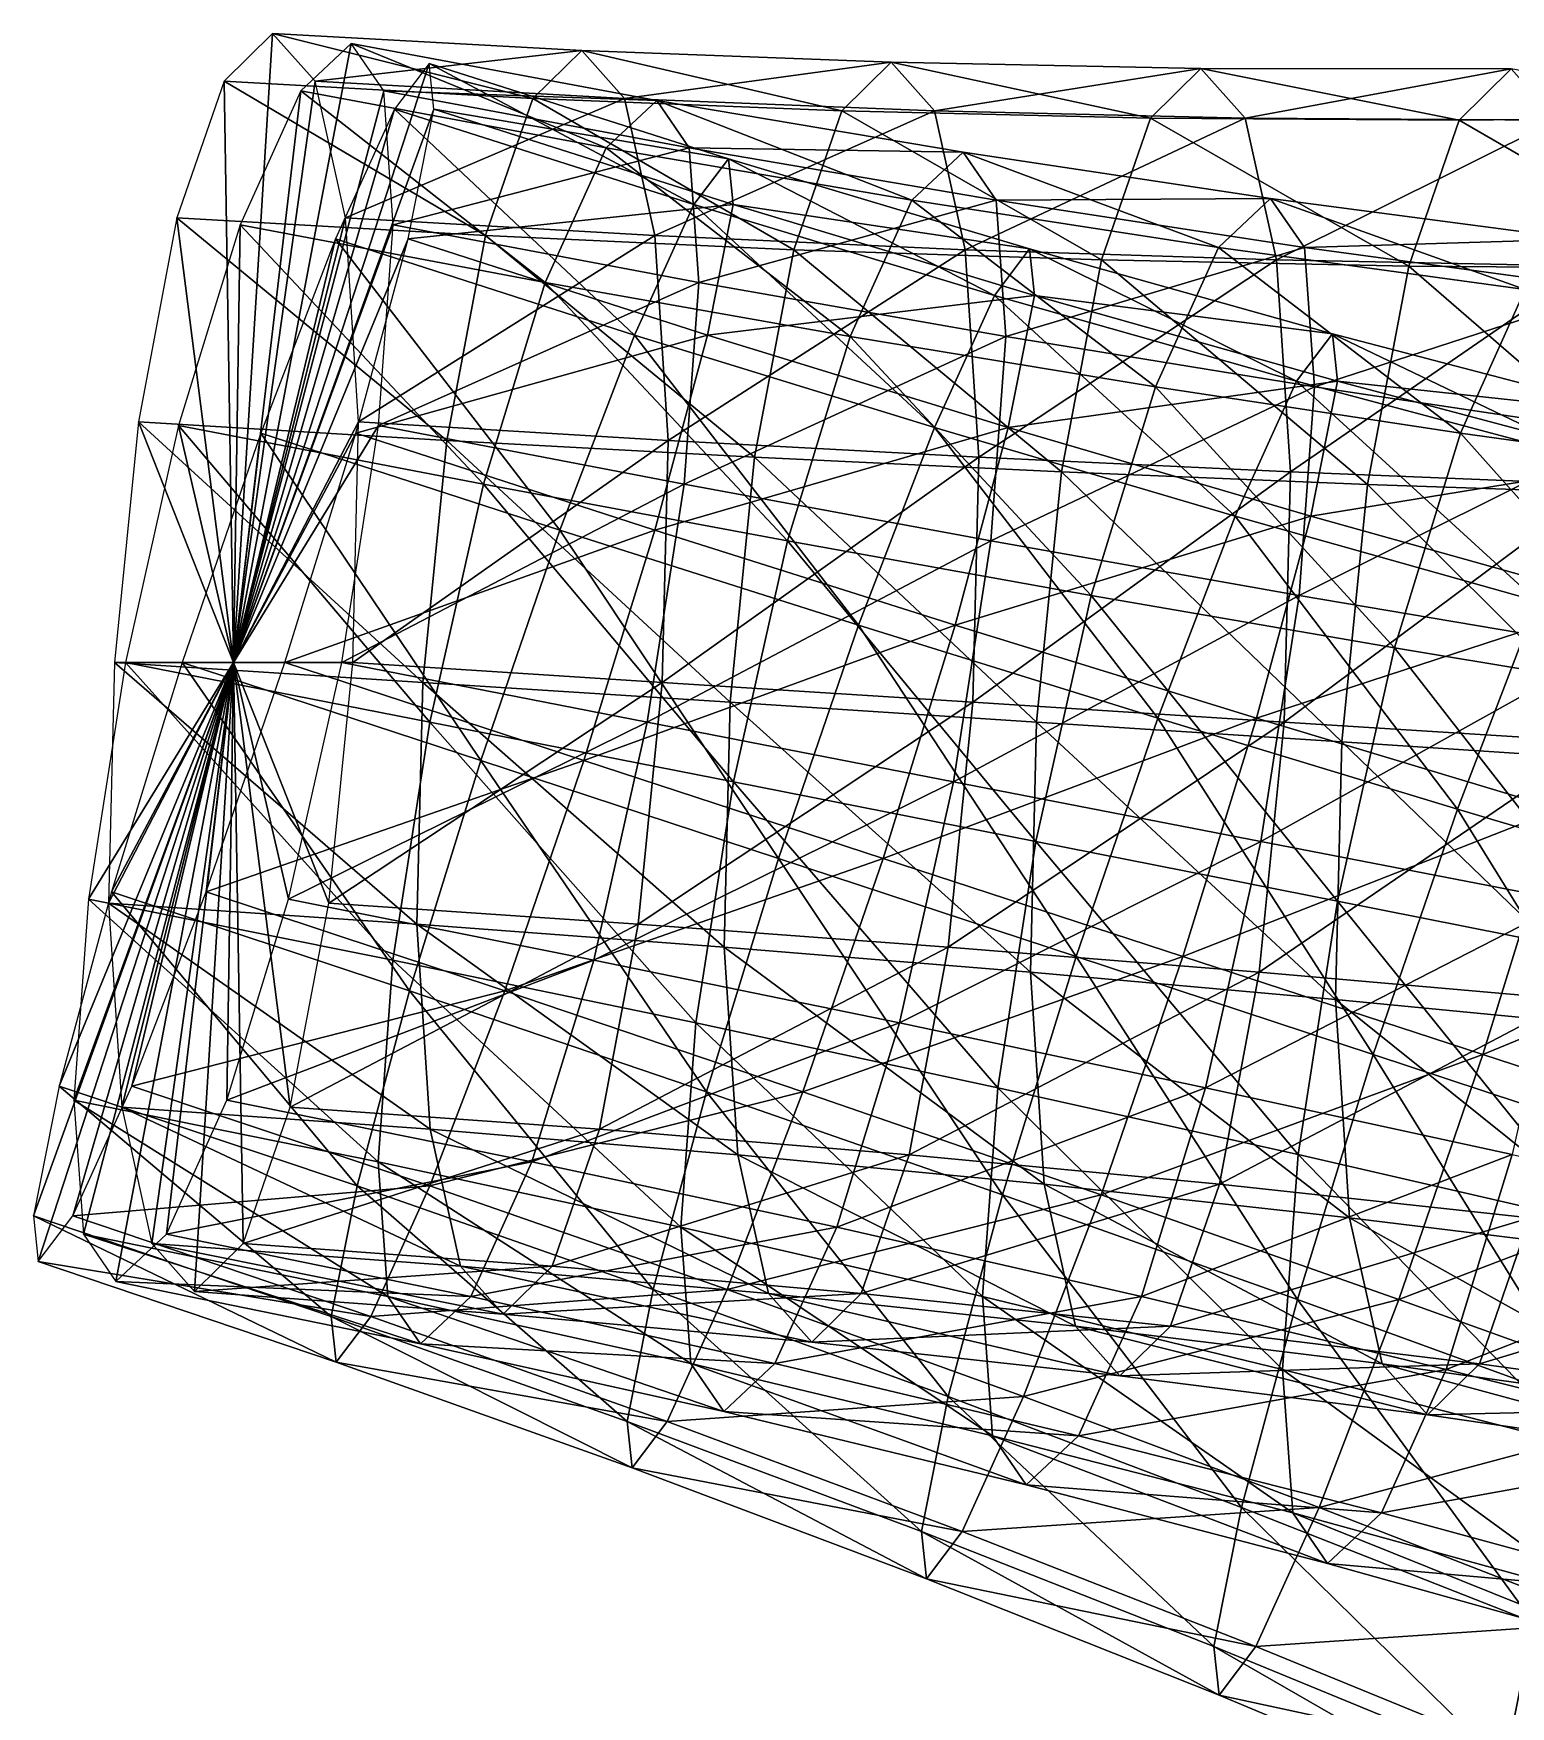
# Model space of a CAD drawing. Header units: metres. Extents: x 9079 to 9208, y 11521 to 11707.
# Drawn here: x 9078.68 to 9102.11, y 11668.71 to 11695.25 of the extents above; entities that cross this region are included whole.
import ezdxf

# ---------------------------------------------------------------- set-up
doc = ezdxf.new("R2010")
doc.units = ezdxf.units.M
for name, color, linetype in [('CONE_ST815GC33', 7, 'Continuous'), ('CONE_ST815GC34', 7, 'Continuous'), ('CONE_ST815GC37', 7, 'Continuous')]:
    doc.layers.add(name, color=color, linetype=linetype)

msp = doc.modelspace()

# ---------------------------------------------------------------- linework, layer by layer
at = {"layer": 'CONE_ST815GC33'}
for points in [[(9082.477, 11695.254, -205.601), (9081.706, 11694.495, -201.852), (9086.606, 11694.22, -200.892)], [(9081.858, 11685.274, -205.72), (9082.477, 11695.254, -205.601), (9081.706, 11694.495, -201.852)], [(9081.858, 11685.274, -205.72), (9083.153, 11694.495, -209.368), (9082.477, 11695.254, -205.601)], [(9083.153, 11694.495, -209.368), (9082.477, 11695.254, -205.601), (9087.38, 11694.983, -204.657)], [(9082.477, 11695.254, -205.601), (9086.606, 11694.22, -200.892), (9087.38, 11694.983, -204.657)], [(9083.153, 11694.495, -209.368), (9087.38, 11694.983, -204.657), (9088.059, 11694.22, -208.44)], [(9087.38, 11694.983, -204.657), (9086.606, 11694.22, -200.892), (9091.504, 11694.025, -199.898)], [(9088.059, 11694.22, -208.44), (9087.38, 11694.983, -204.657), (9092.288, 11694.798, -203.712)], [(9087.38, 11694.983, -204.657), (9091.504, 11694.025, -199.898), (9092.288, 11694.798, -203.712)], [(9088.059, 11694.22, -208.44), (9092.288, 11694.798, -203.712), (9092.976, 11694.025, -207.545)], [(9092.288, 11694.798, -203.712), (9091.504, 11694.025, -199.898), (9096.401, 11693.911, -198.87)], [(9092.976, 11694.025, -207.545), (9092.288, 11694.798, -203.712), (9097.201, 11694.701, -202.766)], [(9092.288, 11694.798, -203.712), (9096.401, 11693.911, -198.87), (9097.201, 11694.701, -202.766)], [(9092.976, 11694.025, -207.545), (9097.201, 11694.701, -202.766), (9097.904, 11693.911, -206.681)], [(9097.201, 11694.701, -202.766), (9096.401, 11693.911, -198.87), (9101.296, 11693.878, -197.809)], [(9097.904, 11693.911, -206.681), (9097.201, 11694.701, -202.766), (9102.12, 11694.691, -201.819)], [(9097.201, 11694.701, -202.766), (9101.296, 11693.878, -197.809), (9102.12, 11694.691, -201.819)], [(9097.904, 11693.911, -206.681), (9102.12, 11694.691, -201.819), (9102.844, 11693.878, -205.849)], [(9102.12, 11694.691, -201.819), (9101.296, 11693.878, -197.809), (9106.19, 11693.925, -196.713)], [(9081.706, 11694.495, -201.852), (9080.959, 11692.331, -198.692), (9085.855, 11692.047, -197.718)], [(9081.858, 11685.274, -205.72), (9081.706, 11694.495, -201.852), (9080.959, 11692.331, -198.692)], [(9081.706, 11694.495, -201.852), (9085.855, 11692.047, -197.718), (9086.606, 11694.22, -200.892)], [(9081.858, 11685.274, -205.72), (9083.632, 11692.331, -212.579), (9083.153, 11694.495, -209.368)], [(9083.632, 11692.331, -212.579), (9083.153, 11694.495, -209.368), (9088.059, 11694.22, -208.44)], [(9083.632, 11692.331, -212.579), (9088.059, 11694.22, -208.44), (9088.54, 11692.047, -211.666)], [(9086.606, 11694.22, -200.892), (9085.855, 11692.047, -197.718), (9090.743, 11691.824, -196.683)], [(9086.606, 11694.22, -200.892), (9090.743, 11691.824, -196.683), (9091.504, 11694.025, -199.898)], [(9088.54, 11692.047, -211.666), (9088.059, 11694.22, -208.44), (9092.976, 11694.025, -207.545)], [(9088.54, 11692.047, -211.666), (9092.976, 11694.025, -207.545), (9093.463, 11691.824, -210.812)], [(9091.504, 11694.025, -199.898), (9090.743, 11691.824, -196.683), (9095.624, 11691.663, -195.586)], [(9091.504, 11694.025, -199.898), (9095.624, 11691.663, -195.586), (9096.401, 11693.911, -198.87)], [(9093.463, 11691.824, -210.812), (9092.976, 11694.025, -207.545), (9097.904, 11693.911, -206.681)], [(9093.463, 11691.824, -210.812), (9097.904, 11693.911, -206.681), (9098.402, 11691.663, -210.019)], [(9096.401, 11693.911, -198.87), (9095.624, 11691.663, -195.586), (9100.496, 11691.564, -194.428)], [(9096.401, 11693.911, -198.87), (9100.496, 11691.564, -194.428), (9101.296, 11693.878, -197.809)], [(9098.402, 11691.663, -210.019), (9097.904, 11693.911, -206.681), (9102.844, 11693.878, -205.849)], [(9098.402, 11691.663, -210.019), (9102.844, 11693.878, -205.849), (9103.357, 11691.564, -209.285)], [(9101.296, 11693.878, -197.809), (9100.496, 11691.564, -194.428), (9105.361, 11691.526, -193.208)], [(9101.296, 11693.878, -197.809), (9105.361, 11691.526, -193.208), (9106.19, 11693.925, -196.713)], [(9080.959, 11692.331, -198.692), (9080.348, 11689.094, -196.602), (9085.242, 11688.795, -195.619)], [(9081.858, 11685.274, -205.72), (9080.959, 11692.331, -198.692), (9080.348, 11689.094, -196.602)], [(9080.959, 11692.331, -198.692), (9085.242, 11688.795, -195.619), (9085.855, 11692.047, -197.718)], [(9081.858, 11685.274, -205.72), (9083.841, 11689.094, -214.746), (9083.632, 11692.331, -212.579)], [(9083.841, 11689.094, -214.746), (9083.632, 11692.331, -212.579), (9088.54, 11692.047, -211.666)], [(9083.841, 11689.094, -214.746), (9088.54, 11692.047, -211.666), (9088.75, 11688.795, -213.843)], [(9085.855, 11692.047, -197.718), (9085.242, 11688.795, -195.619), (9090.122, 11688.53, -194.556)], [(9085.855, 11692.047, -197.718), (9090.122, 11688.53, -194.556), (9090.743, 11691.824, -196.683)], [(9088.75, 11688.795, -213.843), (9088.54, 11692.047, -211.666), (9093.463, 11691.824, -210.812)], [(9088.75, 11688.795, -213.843), (9093.463, 11691.824, -210.812), (9093.676, 11688.53, -213.017)], [(9090.743, 11691.824, -196.683), (9090.122, 11688.53, -194.556), (9094.989, 11688.298, -193.414)], [(9090.743, 11691.824, -196.683), (9094.989, 11688.298, -193.414), (9095.624, 11691.663, -195.586)], [(9093.676, 11688.53, -213.017), (9093.463, 11691.824, -210.812), (9098.402, 11691.663, -210.019)], [(9093.676, 11688.53, -213.017), (9098.402, 11691.663, -210.019), (9098.619, 11688.298, -212.271)], [(9095.624, 11691.663, -195.586), (9094.989, 11688.298, -193.414), (9099.843, 11688.1, -192.192)], [(9095.624, 11691.663, -195.586), (9099.843, 11688.1, -192.192), (9100.496, 11691.564, -194.428)], [(9098.619, 11688.298, -212.271), (9098.402, 11691.663, -210.019), (9103.357, 11691.564, -209.285)], [(9098.619, 11688.298, -212.271), (9103.357, 11691.564, -209.285), (9103.58, 11688.1, -211.604)], [(9100.496, 11691.564, -194.428), (9099.843, 11688.1, -192.192), (9104.684, 11687.935, -190.89)], [(9100.496, 11691.564, -194.428), (9104.684, 11687.935, -190.89), (9105.361, 11691.526, -193.208)], [(9080.348, 11689.094, -196.602), (9079.968, 11685.274, -195.9), (9084.859, 11684.959, -194.914)], [(9081.858, 11685.274, -205.72), (9080.348, 11689.094, -196.602), (9079.968, 11685.274, -195.9)], [(9080.348, 11689.094, -196.602), (9084.859, 11684.959, -194.914), (9085.242, 11688.795, -195.619)], [(9081.858, 11685.274, -205.72), (9083.748, 11685.274, -215.54), (9083.841, 11689.094, -214.746)], [(9083.748, 11685.274, -215.54), (9083.841, 11689.094, -214.746), (9088.75, 11688.795, -213.843)], [(9083.748, 11685.274, -215.54), (9088.75, 11688.795, -213.843), (9088.657, 11684.959, -214.639)], [(9085.242, 11688.795, -195.619), (9084.859, 11684.959, -194.914), (9089.735, 11684.644, -193.842)], [(9085.242, 11688.795, -195.619), (9089.735, 11684.644, -193.842), (9090.122, 11688.53, -194.556)], [(9088.657, 11684.959, -214.639), (9088.75, 11688.795, -213.843), (9093.676, 11688.53, -213.017)], [(9088.657, 11684.959, -214.639), (9093.676, 11688.53, -213.017), (9093.581, 11684.644, -213.824)], [(9090.122, 11688.53, -194.556), (9089.735, 11684.644, -193.842), (9094.594, 11684.329, -192.685)], [(9090.122, 11688.53, -194.556), (9094.594, 11684.329, -192.685), (9094.989, 11688.298, -193.414)], [(9093.581, 11684.644, -213.824), (9093.676, 11688.53, -213.017), (9098.619, 11688.298, -212.271)], [(9093.581, 11684.644, -213.824), (9098.619, 11688.298, -212.271), (9098.523, 11684.329, -213.095)], [(9094.989, 11688.298, -193.414), (9094.594, 11684.329, -192.685), (9099.436, 11684.014, -191.441)], [(9094.989, 11688.298, -193.414), (9099.436, 11684.014, -191.441), (9099.843, 11688.1, -192.192)], [(9098.523, 11684.329, -213.095), (9098.619, 11688.298, -212.271), (9103.58, 11688.1, -211.604)], [(9098.523, 11684.329, -213.095), (9103.58, 11688.1, -211.604), (9103.481, 11684.014, -212.452)], [(9099.843, 11688.1, -192.192), (9099.436, 11684.014, -191.441), (9104.262, 11683.698, -190.112)], [(9099.843, 11688.1, -192.192), (9104.262, 11683.698, -190.112), (9104.684, 11687.935, -190.89)], [(9079.968, 11685.274, -195.9), (9079.875, 11681.455, -196.693), (9084.766, 11681.123, -195.711)], [(9081.858, 11685.274, -205.72), (9079.968, 11685.274, -195.9), (9079.875, 11681.455, -196.693)], [(9081.858, 11685.274, -205.72), (9079.875, 11681.455, -196.693), (9080.084, 11678.217, -198.861)], [(9079.968, 11685.274, -195.9), (9084.766, 11681.123, -195.711), (9084.859, 11684.959, -194.914)], [(9081.858, 11685.274, -205.72), (9080.084, 11678.217, -198.861), (9080.563, 11676.054, -202.072)], [(9081.858, 11685.274, -205.72), (9080.563, 11676.054, -202.072), (9081.239, 11675.294, -205.839)], [(9081.858, 11685.274, -205.72), (9081.239, 11675.294, -205.839), (9082.009, 11676.054, -209.588)], [(9081.858, 11685.274, -205.72), (9082.009, 11676.054, -209.588), (9082.757, 11678.217, -212.748)], [(9081.858, 11685.274, -205.72), (9082.757, 11678.217, -212.748), (9083.368, 11681.455, -214.838)], [(9081.858, 11685.274, -205.72), (9083.368, 11681.455, -214.838), (9083.748, 11685.274, -215.54)], [(9083.368, 11681.455, -214.838), (9083.748, 11685.274, -215.54), (9088.657, 11684.959, -214.639)], [(9083.368, 11681.455, -214.838), (9088.657, 11684.959, -214.639), (9088.274, 11681.123, -213.934)], [(9084.859, 11684.959, -194.914), (9084.766, 11681.123, -195.711), (9089.64, 11680.758, -194.649)], [(9084.859, 11684.959, -194.914), (9089.64, 11680.758, -194.649), (9089.735, 11684.644, -193.842)], [(9088.274, 11681.123, -213.934), (9088.657, 11684.959, -214.639), (9093.581, 11684.644, -213.824)], [(9088.274, 11681.123, -213.934), (9093.581, 11684.644, -213.824), (9093.194, 11680.758, -213.11)], [(9089.735, 11684.644, -193.842), (9089.64, 11680.758, -194.649), (9094.497, 11680.36, -193.509)], [(9089.735, 11684.644, -193.842), (9094.497, 11680.36, -193.509), (9094.594, 11684.329, -192.685)], [(9093.194, 11680.758, -213.11), (9093.581, 11684.644, -213.824), (9098.523, 11684.329, -213.095)], [(9093.194, 11680.758, -213.11), (9098.523, 11684.329, -213.095), (9098.127, 11680.36, -212.366)], [(9094.594, 11684.329, -192.685), (9094.497, 11680.36, -193.509), (9099.336, 11679.928, -192.29)], [(9094.594, 11684.329, -192.685), (9099.336, 11679.928, -192.29), (9099.436, 11684.014, -191.441)], [(9098.127, 11680.36, -212.366), (9098.523, 11684.329, -213.095), (9103.481, 11684.014, -212.452)], [(9098.127, 11680.36, -212.366), (9103.481, 11684.014, -212.452), (9103.073, 11679.928, -211.701)], [(9099.436, 11684.014, -191.441), (9099.336, 11679.928, -192.29), (9104.158, 11679.462, -190.991)], [(9099.436, 11684.014, -191.441), (9104.158, 11679.462, -190.991), (9104.262, 11683.698, -190.112)], [(9079.875, 11681.455, -196.693), (9080.084, 11678.217, -198.861), (9084.976, 11677.871, -197.887)], [(9079.875, 11681.455, -196.693), (9084.976, 11677.871, -197.887), (9084.766, 11681.123, -195.711)], [(9082.757, 11678.217, -212.748), (9083.368, 11681.455, -214.838), (9088.274, 11681.123, -213.934)], [(9082.757, 11678.217, -212.748), (9088.274, 11681.123, -213.934), (9087.661, 11677.871, -211.835)], [(9084.766, 11681.123, -195.711), (9084.976, 11677.871, -197.887), (9089.853, 11677.464, -196.854)], [(9084.766, 11681.123, -195.711), (9089.853, 11677.464, -196.854), (9089.64, 11680.758, -194.649)], [(9087.661, 11677.871, -211.835), (9088.274, 11681.123, -213.934), (9093.194, 11680.758, -213.11)], [(9087.661, 11677.871, -211.835), (9093.194, 11680.758, -213.11), (9092.573, 11677.464, -210.984)], [(9089.64, 11680.758, -194.649), (9089.853, 11677.464, -196.854), (9094.714, 11676.995, -195.761)], [(9089.64, 11680.758, -194.649), (9094.714, 11676.995, -195.761), (9094.497, 11680.36, -193.509)], [(9092.573, 11677.464, -210.984), (9093.194, 11680.758, -213.11), (9098.127, 11680.36, -212.366)], [(9092.573, 11677.464, -210.984), (9098.127, 11680.36, -212.366), (9097.493, 11676.995, -210.194)], [(9094.497, 11680.36, -193.509), (9094.714, 11676.995, -195.761), (9099.56, 11676.464, -194.608)], [(9094.497, 11680.36, -193.509), (9099.56, 11676.464, -194.608), (9099.336, 11679.928, -192.29)], [(9097.493, 11676.995, -210.194), (9098.127, 11680.36, -212.366), (9103.073, 11679.928, -211.701)], [(9097.493, 11676.995, -210.194), (9103.073, 11679.928, -211.701), (9102.42, 11676.464, -209.465)], [(9099.336, 11679.928, -192.29), (9099.56, 11676.464, -194.608), (9104.39, 11675.871, -193.395)], [(9099.336, 11679.928, -192.29), (9104.39, 11675.871, -193.395), (9104.158, 11679.462, -190.991)], [(9080.084, 11678.217, -198.861), (9080.563, 11676.054, -202.072), (9085.457, 11675.698, -201.113)], [(9080.084, 11678.217, -198.861), (9085.457, 11675.698, -201.113), (9084.976, 11677.871, -197.887)], [(9082.009, 11676.054, -209.588), (9082.757, 11678.217, -212.748), (9087.661, 11677.871, -211.835)], [(9082.009, 11676.054, -209.588), (9087.661, 11677.871, -211.835), (9086.91, 11675.698, -208.661)], [(9084.976, 11677.871, -197.887), (9085.457, 11675.698, -201.113), (9090.34, 11675.263, -200.122)], [(9084.976, 11677.871, -197.887), (9090.34, 11675.263, -200.122), (9089.853, 11677.464, -196.854)], [(9086.91, 11675.698, -208.661), (9087.661, 11677.871, -211.835), (9092.573, 11677.464, -210.984)], [(9086.91, 11675.698, -208.661), (9092.573, 11677.464, -210.984), (9091.812, 11675.263, -207.769)], [(9089.853, 11677.464, -196.854), (9090.34, 11675.263, -200.122), (9095.212, 11674.746, -199.099)], [(9089.853, 11677.464, -196.854), (9095.212, 11674.746, -199.099), (9094.714, 11676.995, -195.761)], [(9091.812, 11675.263, -207.769), (9092.573, 11677.464, -210.984), (9097.493, 11676.995, -210.194)], [(9091.812, 11675.263, -207.769), (9097.493, 11676.995, -210.194), (9096.716, 11674.746, -206.91)], [(9094.714, 11676.995, -195.761), (9095.212, 11674.746, -199.099), (9100.073, 11674.149, -198.044)], [(9094.714, 11676.995, -195.761), (9100.073, 11674.149, -198.044), (9099.56, 11676.464, -194.608)], [(9096.716, 11674.746, -206.91), (9097.493, 11676.995, -210.194), (9102.42, 11676.464, -209.465)], [(9096.716, 11674.746, -206.91), (9102.42, 11676.464, -209.465), (9101.62, 11674.149, -206.085)], [(9099.56, 11676.464, -194.608), (9100.073, 11674.149, -198.044), (9104.922, 11673.472, -196.957)], [(9099.56, 11676.464, -194.608), (9104.922, 11673.472, -196.957), (9104.39, 11675.871, -193.395)], [(9101.62, 11674.149, -206.085), (9102.42, 11676.464, -209.465), (9107.356, 11675.871, -208.798)], [(9080.563, 11676.054, -202.072), (9081.239, 11675.294, -205.839), (9086.136, 11674.935, -204.896)], [(9080.563, 11676.054, -202.072), (9086.136, 11674.935, -204.896), (9085.457, 11675.698, -201.113)], [(9081.239, 11675.294, -205.839), (9082.009, 11676.054, -209.588), (9086.91, 11675.698, -208.661)], [(9081.239, 11675.294, -205.839), (9086.91, 11675.698, -208.661), (9086.136, 11674.935, -204.896)], [(9085.457, 11675.698, -201.113), (9086.136, 11674.935, -204.896), (9091.028, 11674.49, -203.954)], [(9085.457, 11675.698, -201.113), (9091.028, 11674.49, -203.954), (9090.34, 11675.263, -200.122)], [(9086.136, 11674.935, -204.896), (9086.91, 11675.698, -208.661), (9091.812, 11675.263, -207.769)], [(9101.62, 11674.149, -206.085), (9107.356, 11675.871, -208.798), (9106.526, 11673.472, -205.293)], [(9086.136, 11674.935, -204.896), (9091.812, 11675.263, -207.769), (9091.028, 11674.49, -203.954)], [(9090.34, 11675.263, -200.122), (9091.028, 11674.49, -203.954), (9095.915, 11673.957, -203.014)], [(9090.34, 11675.263, -200.122), (9095.915, 11673.957, -203.014), (9095.212, 11674.746, -199.099)], [(9091.028, 11674.49, -203.954), (9091.812, 11675.263, -207.769), (9096.716, 11674.746, -206.91)], [(9091.028, 11674.49, -203.954), (9096.716, 11674.746, -206.91), (9095.915, 11673.957, -203.014)], [(9095.212, 11674.746, -199.099), (9095.915, 11673.957, -203.014), (9100.796, 11673.336, -202.074)], [(9095.212, 11674.746, -199.099), (9100.796, 11673.336, -202.074), (9100.073, 11674.149, -198.044)], [(9095.915, 11673.957, -203.014), (9096.716, 11674.746, -206.91), (9101.62, 11674.149, -206.085)], [(9095.915, 11673.957, -203.014), (9101.62, 11674.149, -206.085), (9100.796, 11673.336, -202.074)], [(9100.073, 11674.149, -198.044), (9100.796, 11673.336, -202.074), (9105.672, 11672.629, -201.135)], [(9100.073, 11674.149, -198.044), (9105.672, 11672.629, -201.135), (9104.922, 11673.472, -196.957)], [(9100.796, 11673.336, -202.074), (9101.62, 11674.149, -206.085), (9106.526, 11673.472, -205.293)], [(9100.796, 11673.336, -202.074), (9106.526, 11673.472, -205.293), (9105.672, 11672.629, -201.135)]]:
    msp.add_3dface(points, dxfattribs=at)
at = {"layer": 'CONE_ST815GC34'}
for points in [[(9081.858, 11685.274, -205.72), (9084.239, 11694.346, -209.19), (9083.724, 11695.093, -205.395)], [(9081.858, 11685.274, -205.72), (9083.724, 11695.093, -205.395), (9082.925, 11694.346, -201.649)], [(9083.724, 11695.093, -205.395), (9082.925, 11694.346, -201.649), (9087.766, 11693.438, -200.789)], [(9084.239, 11694.346, -209.19), (9083.724, 11695.093, -205.395), (9088.569, 11694.189, -204.551)], [(9083.724, 11695.093, -205.395), (9087.766, 11693.438, -200.789), (9088.569, 11694.189, -204.551)], [(9081.858, 11685.274, -205.72), (9084.391, 11692.217, -212.456), (9084.239, 11694.346, -209.19)], [(9081.858, 11685.274, -205.72), (9082.925, 11694.346, -201.649), (9081.964, 11692.217, -198.524)], [(9082.925, 11694.346, -201.649), (9081.964, 11692.217, -198.524), (9086.801, 11691.301, -197.65)], [(9082.925, 11694.346, -201.649), (9086.801, 11691.301, -197.65), (9087.766, 11693.438, -200.789)], [(9084.391, 11692.217, -212.456), (9084.239, 11694.346, -209.19), (9089.086, 11693.438, -208.362)], [(9084.239, 11694.346, -209.19), (9088.569, 11694.189, -204.551), (9089.086, 11693.438, -208.362)], [(9088.569, 11694.189, -204.551), (9087.766, 11693.438, -200.789), (9092.617, 11692.61, -199.893)], [(9089.086, 11693.438, -208.362), (9088.569, 11694.189, -204.551), (9093.43, 11693.371, -203.704)], [(9088.569, 11694.189, -204.551), (9092.617, 11692.61, -199.893), (9093.43, 11693.371, -203.704)], [(9084.391, 11692.217, -212.456), (9089.086, 11693.438, -208.362), (9089.239, 11691.301, -211.643)], [(9087.766, 11693.438, -200.789), (9086.801, 11691.301, -197.65), (9091.639, 11690.444, -196.713)], [(9087.766, 11693.438, -200.789), (9091.639, 11690.444, -196.713), (9092.617, 11692.61, -199.893)], [(9089.239, 11691.301, -211.643), (9089.086, 11693.438, -208.362), (9093.954, 11692.61, -207.565)], [(9089.086, 11693.438, -208.362), (9093.43, 11693.371, -203.704), (9093.954, 11692.61, -207.565)], [(9093.43, 11693.371, -203.704), (9092.617, 11692.61, -199.893), (9097.477, 11691.861, -198.961)], [(9093.954, 11692.61, -207.565), (9093.43, 11693.371, -203.704), (9098.307, 11692.638, -202.854)], [(9093.43, 11693.371, -203.704), (9097.477, 11691.861, -198.961), (9098.307, 11692.638, -202.854)], [(9089.239, 11691.301, -211.643), (9093.954, 11692.61, -207.565), (9094.109, 11690.444, -210.888)], [(9092.617, 11692.61, -199.893), (9091.639, 11690.444, -196.713), (9096.478, 11689.649, -195.713)], [(9092.617, 11692.61, -199.893), (9096.478, 11689.649, -195.713), (9097.477, 11691.861, -198.961)], [(9093.954, 11692.61, -207.565), (9098.307, 11692.638, -202.854), (9098.842, 11691.861, -206.798)], [(9094.109, 11690.444, -210.888), (9093.954, 11692.61, -207.565), (9098.842, 11691.861, -206.798)], [(9098.307, 11692.638, -202.854), (9097.477, 11691.861, -198.961), (9102.346, 11691.191, -197.994)], [(9098.842, 11691.861, -206.798), (9098.307, 11692.638, -202.854), (9103.201, 11691.991, -202.001)], [(9098.307, 11692.638, -202.854), (9102.346, 11691.191, -197.994), (9103.201, 11691.991, -202.001)], [(9081.964, 11692.217, -198.524), (9080.986, 11689.032, -196.494), (9085.819, 11688.101, -195.611)], [(9081.858, 11685.274, -205.72), (9081.964, 11692.217, -198.524), (9080.986, 11689.032, -196.494)], [(9081.858, 11685.274, -205.72), (9084.158, 11689.032, -214.697), (9084.391, 11692.217, -212.456)], [(9081.964, 11692.217, -198.524), (9085.819, 11688.101, -195.611), (9086.801, 11691.301, -197.65)], [(9084.158, 11689.032, -214.697), (9084.391, 11692.217, -212.456), (9089.239, 11691.301, -211.643)], [(9098.842, 11691.861, -206.798), (9103.201, 11691.991, -202.001), (9103.752, 11691.191, -206.061)], [(9094.109, 11690.444, -210.888), (9098.842, 11691.861, -206.798), (9099, 11689.649, -210.193)], [(9097.477, 11691.861, -198.961), (9096.478, 11689.649, -195.713), (9101.317, 11688.914, -194.65)], [(9097.477, 11691.861, -198.961), (9101.317, 11688.914, -194.65), (9102.346, 11691.191, -197.994)], [(9099, 11689.649, -210.193), (9098.842, 11691.861, -206.798), (9103.752, 11691.191, -206.061)], [(9084.158, 11689.032, -214.697), (9089.239, 11691.301, -211.643), (9089.004, 11688.101, -213.894)], [(9086.801, 11691.301, -197.65), (9085.819, 11688.101, -195.611), (9090.644, 11687.203, -194.647)], [(9086.801, 11691.301, -197.65), (9090.644, 11687.203, -194.647), (9091.639, 11690.444, -196.713)], [(9089.004, 11688.101, -213.894), (9089.239, 11691.301, -211.643), (9094.109, 11690.444, -210.888)], [(9099, 11689.649, -210.193), (9103.752, 11691.191, -206.061), (9103.915, 11688.914, -209.556)], [(9102.346, 11691.191, -197.994), (9101.317, 11688.914, -194.65), (9106.158, 11688.24, -193.525)], [(9089.004, 11688.101, -213.894), (9094.109, 11690.444, -210.888), (9093.871, 11687.203, -213.168)], [(9091.639, 11690.444, -196.713), (9090.644, 11687.203, -194.647), (9095.462, 11686.338, -193.603)], [(9091.639, 11690.444, -196.713), (9095.462, 11686.338, -193.603), (9096.478, 11689.649, -195.713)], [(9093.871, 11687.203, -213.168), (9094.109, 11690.444, -210.888), (9099, 11689.649, -210.193)], [(9093.871, 11687.203, -213.168), (9099, 11689.649, -210.193), (9098.758, 11686.338, -212.522)], [(9096.478, 11689.649, -195.713), (9095.462, 11686.338, -193.603), (9100.272, 11685.506, -192.479)], [(9096.478, 11689.649, -195.713), (9100.272, 11685.506, -192.479), (9101.317, 11688.914, -194.65)], [(9098.758, 11686.338, -212.522), (9099, 11689.649, -210.193), (9103.915, 11688.914, -209.556)], [(9080.986, 11689.032, -196.494), (9080.141, 11685.274, -195.868), (9084.971, 11684.327, -194.983)], [(9081.858, 11685.274, -205.72), (9080.986, 11689.032, -196.494), (9080.141, 11685.274, -195.868)], [(9080.986, 11689.032, -196.494), (9084.971, 11684.327, -194.983), (9085.819, 11688.101, -195.611)], [(9081.858, 11685.274, -205.72), (9083.574, 11685.274, -215.571), (9084.158, 11689.032, -214.697)], [(9083.574, 11685.274, -215.571), (9084.158, 11689.032, -214.697), (9089.004, 11688.101, -213.894)], [(9098.758, 11686.338, -212.522), (9103.915, 11688.914, -209.556), (9103.665, 11685.506, -211.953)], [(9101.317, 11688.914, -194.65), (9100.272, 11685.506, -192.479), (9105.074, 11684.707, -191.273)], [(9101.317, 11688.914, -194.65), (9105.074, 11684.707, -191.273), (9106.158, 11688.24, -193.525)], [(9083.574, 11685.274, -215.571), (9089.004, 11688.101, -213.894), (9088.419, 11684.327, -214.772)], [(9085.819, 11688.101, -195.611), (9084.971, 11684.327, -194.983), (9089.785, 11683.38, -194.011)], [(9085.819, 11688.101, -195.611), (9089.785, 11683.38, -194.011), (9090.644, 11687.203, -194.647)], [(9088.419, 11684.327, -214.772), (9089.004, 11688.101, -213.894), (9093.871, 11687.203, -213.168)], [(9088.419, 11684.327, -214.772), (9093.871, 11687.203, -213.168), (9093.278, 11683.38, -214.058)], [(9090.644, 11687.203, -194.647), (9089.785, 11683.38, -194.011), (9094.584, 11682.433, -192.953)], [(9090.644, 11687.203, -194.647), (9094.584, 11682.433, -192.953), (9095.462, 11686.338, -193.603)], [(9093.278, 11683.38, -214.058), (9093.871, 11687.203, -213.168), (9098.758, 11686.338, -212.522)], [(9093.278, 11683.38, -214.058), (9098.758, 11686.338, -212.522), (9098.152, 11682.433, -213.43)], [(9095.462, 11686.338, -193.603), (9094.584, 11682.433, -192.953), (9099.368, 11681.486, -191.809)], [(9095.462, 11686.338, -193.603), (9099.368, 11681.486, -191.809), (9100.272, 11685.506, -192.479)], [(9098.152, 11682.433, -213.43), (9098.758, 11686.338, -212.522), (9103.665, 11685.506, -211.953)], [(9081.858, 11685.274, -205.72), (9079.558, 11681.517, -196.743), (9079.325, 11678.331, -198.984)], [(9081.858, 11685.274, -205.72), (9079.325, 11678.331, -198.984), (9079.477, 11676.203, -202.25)], [(9081.858, 11685.274, -205.72), (9079.477, 11676.203, -202.25), (9079.992, 11675.455, -206.045)], [(9080.141, 11685.274, -195.868), (9079.558, 11681.517, -196.743), (9084.385, 11680.553, -195.861)], [(9081.858, 11685.274, -205.72), (9080.141, 11685.274, -195.868), (9079.558, 11681.517, -196.743)], [(9081.858, 11685.274, -205.72), (9079.992, 11675.455, -206.045), (9080.791, 11676.203, -209.79)], [(9080.141, 11685.274, -195.868), (9084.385, 11680.553, -195.861), (9084.971, 11684.327, -194.983)], [(9081.858, 11685.274, -205.72), (9080.791, 11676.203, -209.79), (9081.752, 11678.331, -212.916)], [(9081.858, 11685.274, -205.72), (9081.752, 11678.331, -212.916), (9082.73, 11681.517, -214.946)], [(9081.858, 11685.274, -205.72), (9082.73, 11681.517, -214.946), (9083.574, 11685.274, -215.571)], [(9082.73, 11681.517, -214.946), (9083.574, 11685.274, -215.571), (9088.419, 11684.327, -214.772)], [(9098.152, 11682.433, -213.43), (9103.665, 11685.506, -211.953), (9103.041, 11681.486, -212.889)], [(9100.272, 11685.506, -192.479), (9099.368, 11681.486, -191.809), (9104.137, 11680.539, -190.579)], [(9100.272, 11685.506, -192.479), (9104.137, 11680.539, -190.579), (9105.074, 11684.707, -191.273)], [(9082.73, 11681.517, -214.946), (9088.419, 11684.327, -214.772), (9087.57, 11680.553, -214.143)], [(9084.971, 11684.327, -194.983), (9084.385, 11680.553, -195.861), (9089.191, 11679.557, -194.9)], [(9084.971, 11684.327, -194.983), (9089.191, 11679.557, -194.9), (9089.785, 11683.38, -194.011)], [(9087.57, 11680.553, -214.143), (9088.419, 11684.327, -214.772), (9093.278, 11683.38, -214.058)], [(9087.57, 11680.553, -214.143), (9093.278, 11683.38, -214.058), (9092.418, 11679.557, -213.422)], [(9089.785, 11683.38, -194.011), (9089.191, 11679.557, -194.9), (9093.978, 11678.528, -193.862)], [(9089.785, 11683.38, -194.011), (9093.978, 11678.528, -193.862), (9094.584, 11682.433, -192.953)], [(9092.418, 11679.557, -213.422), (9093.278, 11683.38, -214.058), (9098.152, 11682.433, -213.43)], [(9092.418, 11679.557, -213.422), (9098.152, 11682.433, -213.43), (9097.274, 11678.528, -212.78)], [(9094.584, 11682.433, -192.953), (9093.978, 11678.528, -193.862), (9098.744, 11677.466, -192.745)], [(9094.584, 11682.433, -192.953), (9098.744, 11677.466, -192.745), (9099.368, 11681.486, -191.809)], [(9097.274, 11678.528, -212.78), (9098.152, 11682.433, -213.43), (9103.041, 11681.486, -212.889)], [(9079.558, 11681.517, -196.743), (9079.325, 11678.331, -198.984), (9084.15, 11677.354, -198.112)], [(9079.558, 11681.517, -196.743), (9084.15, 11677.354, -198.112), (9084.385, 11680.553, -195.861)], [(9081.752, 11678.331, -212.916), (9082.73, 11681.517, -214.946), (9087.57, 11680.553, -214.143)], [(9097.274, 11678.528, -212.78), (9103.041, 11681.486, -212.889), (9102.137, 11677.466, -212.219)], [(9099.368, 11681.486, -191.809), (9098.744, 11677.466, -192.745), (9103.49, 11676.371, -191.549)], [(9099.368, 11681.486, -191.809), (9103.49, 11676.371, -191.549), (9104.137, 11680.539, -190.579)], [(9081.752, 11678.331, -212.916), (9087.57, 11680.553, -214.143), (9086.588, 11677.354, -212.105)], [(9084.385, 11680.553, -195.861), (9084.15, 11677.354, -198.112), (9088.954, 11676.316, -197.181)], [(9084.385, 11680.553, -195.861), (9088.954, 11676.316, -197.181), (9089.191, 11679.557, -194.9)], [(9086.588, 11677.354, -212.105), (9087.57, 11680.553, -214.143), (9092.418, 11679.557, -213.422)], [(9086.588, 11677.354, -212.105), (9092.418, 11679.557, -213.422), (9091.424, 11676.316, -211.356)], [(9089.191, 11679.557, -194.9), (9088.954, 11676.316, -197.181), (9093.735, 11675.217, -196.191)], [(9089.191, 11679.557, -194.9), (9093.735, 11675.217, -196.191), (9093.978, 11678.528, -193.862)], [(9091.424, 11676.316, -211.356), (9092.418, 11679.557, -213.422), (9097.274, 11678.528, -212.78)], [(9091.424, 11676.316, -211.356), (9097.274, 11678.528, -212.78), (9096.258, 11675.217, -210.67)], [(9093.978, 11678.528, -193.862), (9093.735, 11675.217, -196.191), (9098.494, 11674.058, -195.142)], [(9093.978, 11678.528, -193.862), (9098.494, 11674.058, -195.142), (9098.744, 11677.466, -192.745)], [(9096.258, 11675.217, -210.67), (9097.274, 11678.528, -212.78), (9102.137, 11677.466, -212.219)], [(9079.325, 11678.331, -198.984), (9079.477, 11676.203, -202.25), (9084.303, 11675.216, -201.392)], [(9079.325, 11678.331, -198.984), (9084.303, 11675.216, -201.392), (9084.15, 11677.354, -198.112)], [(9080.791, 11676.203, -209.79), (9081.752, 11678.331, -212.916), (9086.588, 11677.354, -212.105)], [(9080.791, 11676.203, -209.79), (9086.588, 11677.354, -212.105), (9085.623, 11675.216, -208.965)], [(9084.15, 11677.354, -198.112), (9084.303, 11675.216, -201.392), (9089.109, 11674.15, -200.504)], [(9084.15, 11677.354, -198.112), (9089.109, 11674.15, -200.504), (9088.954, 11676.316, -197.181)], [(9085.623, 11675.216, -208.965), (9086.588, 11677.354, -212.105), (9091.424, 11676.316, -211.356)], [(9096.258, 11675.217, -210.67), (9102.137, 11677.466, -212.219), (9101.091, 11674.058, -210.048)], [(9098.744, 11677.466, -192.745), (9098.494, 11674.058, -195.142), (9103.231, 11672.838, -194.035)], [(9098.744, 11677.466, -192.745), (9103.231, 11672.838, -194.035), (9103.49, 11676.371, -191.549)], [(9101.091, 11674.058, -210.048), (9102.137, 11677.466, -212.219), (9107.008, 11676.371, -211.739)], [(9085.623, 11675.216, -208.965), (9091.424, 11676.316, -211.356), (9090.445, 11674.15, -208.176)], [(9088.954, 11676.316, -197.181), (9089.109, 11674.15, -200.504), (9093.893, 11673.005, -199.586)], [(9088.954, 11676.316, -197.181), (9093.893, 11673.005, -199.586), (9093.735, 11675.217, -196.191)], [(9090.445, 11674.15, -208.176), (9091.424, 11676.316, -211.356), (9096.258, 11675.217, -210.67)], [(9101.091, 11674.058, -210.048), (9107.008, 11676.371, -211.739), (9105.924, 11672.838, -209.488)], [(9079.477, 11676.203, -202.25), (9079.992, 11675.455, -206.045), (9084.82, 11674.465, -205.204)], [(9079.477, 11676.203, -202.25), (9084.82, 11674.465, -205.204), (9084.303, 11675.216, -201.392)], [(9079.992, 11675.455, -206.045), (9080.791, 11676.203, -209.79), (9085.623, 11675.216, -208.965)], [(9079.992, 11675.455, -206.045), (9085.623, 11675.216, -208.965), (9084.82, 11674.465, -205.204)], [(9084.303, 11675.216, -201.392), (9084.82, 11674.465, -205.204), (9089.633, 11673.39, -204.365)], [(9084.303, 11675.216, -201.392), (9089.633, 11673.39, -204.365), (9089.109, 11674.15, -200.504)], [(9084.82, 11674.465, -205.204), (9085.623, 11675.216, -208.965), (9090.445, 11674.15, -208.176)], [(9090.445, 11674.15, -208.176), (9096.258, 11675.217, -210.67), (9095.259, 11673.005, -207.422)], [(9093.735, 11675.217, -196.191), (9093.893, 11673.005, -199.586), (9098.657, 11671.781, -198.637)], [(9093.735, 11675.217, -196.191), (9098.657, 11671.781, -198.637), (9098.494, 11674.058, -195.142)], [(9095.259, 11673.005, -207.422), (9096.258, 11675.217, -210.67), (9101.091, 11674.058, -210.048)], [(9084.82, 11674.465, -205.204), (9090.445, 11674.15, -208.176), (9089.633, 11673.39, -204.365)], [(9089.109, 11674.15, -200.504), (9089.633, 11673.39, -204.365), (9094.429, 11672.228, -203.53)], [(9089.109, 11674.15, -200.504), (9094.429, 11672.228, -203.53), (9093.893, 11673.005, -199.586)], [(9089.633, 11673.39, -204.365), (9090.445, 11674.15, -208.176), (9095.259, 11673.005, -207.422)], [(9095.259, 11673.005, -207.422), (9101.091, 11674.058, -210.048), (9100.063, 11671.781, -206.704)], [(9098.494, 11674.058, -195.142), (9098.657, 11671.781, -198.637), (9103.4, 11670.477, -197.658)], [(9098.494, 11674.058, -195.142), (9103.4, 11670.477, -197.658), (9103.231, 11672.838, -194.035)], [(9100.063, 11671.781, -206.704), (9101.091, 11674.058, -210.048), (9105.924, 11672.838, -209.488)], [(9089.633, 11673.39, -204.365), (9095.259, 11673.005, -207.422), (9094.429, 11672.228, -203.53)], [(9093.893, 11673.005, -199.586), (9094.429, 11672.228, -203.53), (9099.208, 11670.981, -202.697)], [(9093.893, 11673.005, -199.586), (9099.208, 11670.981, -202.697), (9098.657, 11671.781, -198.637)], [(9094.429, 11672.228, -203.53), (9095.259, 11673.005, -207.422), (9100.063, 11671.781, -206.704)], [(9100.063, 11671.781, -206.704), (9105.924, 11672.838, -209.488), (9104.857, 11670.477, -206.021)], [(9094.429, 11672.228, -203.53), (9100.063, 11671.781, -206.704), (9099.208, 11670.981, -202.697)], [(9098.657, 11671.781, -198.637), (9099.208, 11670.981, -202.697), (9103.971, 11669.648, -201.867)], [(9098.657, 11671.781, -198.637), (9103.971, 11669.648, -201.867), (9103.4, 11670.477, -197.658)], [(9099.208, 11670.981, -202.697), (9100.063, 11671.781, -206.704), (9104.857, 11670.477, -206.021)], [(9099.208, 11670.981, -202.697), (9104.857, 11670.477, -206.021), (9103.971, 11669.648, -201.867)]]:
    msp.add_3dface(points, dxfattribs=at)
at = {"layer": 'CONE_ST815GC37'}
for points in [[(9081.858, 11685.274, -205.72), (9085.033, 11694.055, -209.3), (9084.957, 11694.779, -205.467)], [(9081.858, 11685.274, -205.72), (9084.957, 11694.779, -205.467), (9084.409, 11694.055, -201.672)], [(9084.957, 11694.779, -205.467), (9084.409, 11694.055, -201.672), (9089.157, 11692.539, -201.267)], [(9085.033, 11694.055, -209.3), (9084.957, 11694.779, -205.467), (9089.707, 11693.265, -205.079)], [(9084.957, 11694.779, -205.467), (9089.157, 11692.539, -201.267), (9089.707, 11693.265, -205.079)], [(9081.858, 11685.274, -205.72), (9084.625, 11691.995, -212.588), (9085.033, 11694.055, -209.3)], [(9081.858, 11685.274, -205.72), (9084.409, 11694.055, -201.672), (9083.474, 11691.995, -198.493)], [(9084.409, 11694.055, -201.672), (9083.474, 11691.995, -198.493), (9088.217, 11690.47, -198.075)], [(9084.409, 11694.055, -201.672), (9088.217, 11690.47, -198.075), (9089.157, 11692.539, -201.267)], [(9084.625, 11691.995, -212.588), (9085.033, 11694.055, -209.3), (9089.783, 11692.539, -208.929)], [(9085.033, 11694.055, -209.3), (9089.707, 11693.265, -205.079), (9089.783, 11692.539, -208.929)], [(9089.707, 11693.265, -205.079), (9089.157, 11692.539, -201.267), (9093.927, 11691.099, -200.827)], [(9089.783, 11692.539, -208.929), (9089.707, 11693.265, -205.079), (9094.484, 11691.835, -204.689)], [(9089.707, 11693.265, -205.079), (9093.927, 11691.099, -200.827), (9094.484, 11691.835, -204.689)], [(9084.625, 11691.995, -212.588), (9089.783, 11692.539, -208.929), (9089.373, 11690.47, -212.232)], [(9089.157, 11692.539, -201.267), (9088.217, 11690.47, -198.075), (9092.975, 11689.003, -197.593)], [(9089.157, 11692.539, -201.267), (9092.975, 11689.003, -197.593), (9093.927, 11691.099, -200.827)], [(9089.373, 11690.47, -212.232), (9089.783, 11692.539, -208.929), (9094.561, 11691.099, -208.589)], [(9089.783, 11692.539, -208.929), (9094.484, 11691.835, -204.689), (9094.561, 11691.099, -208.589)], [(9081.858, 11685.274, -205.72), (9083.796, 11688.911, -214.831), (9084.625, 11691.995, -212.588)], [(9081.858, 11685.274, -205.72), (9083.474, 11691.995, -198.493), (9082.292, 11688.911, -196.415)], [(9083.474, 11691.995, -198.493), (9082.292, 11688.911, -196.415), (9087.03, 11687.373, -195.987)], [(9083.474, 11691.995, -198.493), (9087.03, 11687.373, -195.987), (9088.217, 11690.47, -198.075)], [(9083.796, 11688.911, -214.831), (9084.625, 11691.995, -212.588), (9089.373, 11690.47, -212.232)], [(9094.484, 11691.835, -204.689), (9093.927, 11691.099, -200.827), (9098.719, 11689.736, -200.352)], [(9094.561, 11691.099, -208.589), (9094.484, 11691.835, -204.689), (9099.288, 11690.488, -204.296)], [(9094.484, 11691.835, -204.689), (9098.719, 11689.736, -200.352), (9099.288, 11690.488, -204.296)], [(9089.373, 11690.47, -212.232), (9094.561, 11691.099, -208.589), (9094.146, 11689.003, -211.935)], [(9093.927, 11691.099, -200.827), (9092.975, 11689.003, -197.593), (9097.746, 11687.595, -197.049)], [(9093.927, 11691.099, -200.827), (9097.746, 11687.595, -197.049), (9098.719, 11689.736, -200.352)], [(9094.146, 11689.003, -211.935), (9094.561, 11691.099, -208.589), (9099.366, 11689.736, -208.28)], [(9094.561, 11691.099, -208.589), (9099.288, 11690.488, -204.296), (9099.366, 11689.736, -208.28)], [(9083.796, 11688.911, -214.831), (9089.373, 11690.47, -212.232), (9088.541, 11687.373, -214.484)], [(9088.217, 11690.47, -198.075), (9087.03, 11687.373, -195.987), (9091.772, 11685.866, -195.479)], [(9088.217, 11690.47, -198.075), (9091.772, 11685.866, -195.479), (9092.975, 11689.003, -197.593)], [(9088.541, 11687.373, -214.484), (9089.373, 11690.47, -212.232), (9094.146, 11689.003, -211.935)], [(9099.288, 11690.488, -204.296), (9098.719, 11689.736, -200.352), (9103.533, 11688.45, -199.842)], [(9099.366, 11689.736, -208.28), (9099.288, 11690.488, -204.296), (9104.119, 11689.224, -203.902)], [(9099.288, 11690.488, -204.296), (9103.533, 11688.45, -199.842), (9104.119, 11689.224, -203.902)], [(9094.146, 11689.003, -211.935), (9099.366, 11689.736, -208.28), (9098.943, 11687.595, -211.698)], [(9098.719, 11689.736, -200.352), (9097.746, 11687.595, -197.049), (9102.532, 11686.246, -196.441)], [(9098.719, 11689.736, -200.352), (9102.532, 11686.246, -196.441), (9103.533, 11688.45, -199.842)], [(9098.943, 11687.595, -211.698), (9099.366, 11689.736, -208.28), (9104.2, 11688.45, -208.003)], [(9099.366, 11689.736, -208.28), (9104.119, 11689.224, -203.902), (9104.2, 11688.45, -208.003)], [(9088.541, 11687.373, -214.484), (9094.146, 11689.003, -211.935), (9093.303, 11685.866, -214.216)], [(9092.975, 11689.003, -197.593), (9091.772, 11685.866, -195.479), (9096.518, 11684.39, -194.889)], [(9092.975, 11689.003, -197.593), (9096.518, 11684.39, -194.889), (9097.746, 11687.595, -197.049)], [(9093.303, 11685.866, -214.216), (9094.146, 11689.003, -211.935), (9098.943, 11687.595, -211.698)], [(9082.292, 11688.911, -196.415), (9081.044, 11685.274, -195.753), (9085.777, 11683.72, -195.323)], [(9081.858, 11685.274, -205.72), (9082.292, 11688.911, -196.415), (9081.044, 11685.274, -195.753)], [(9081.858, 11685.274, -205.72), (9082.672, 11685.274, -215.687), (9083.796, 11688.911, -214.831)], [(9082.292, 11688.911, -196.415), (9085.777, 11683.72, -195.323), (9087.03, 11687.373, -195.987)], [(9082.672, 11685.274, -215.687), (9083.796, 11688.911, -214.831), (9088.541, 11687.373, -214.484)], [(9098.943, 11687.595, -211.698), (9104.2, 11688.45, -208.003), (9103.764, 11686.246, -211.521)], [(9093.303, 11685.866, -214.216), (9098.943, 11687.595, -211.698), (9098.081, 11684.39, -214.028)], [(9097.746, 11687.595, -197.049), (9096.518, 11684.39, -194.889), (9101.268, 11682.947, -194.218)], [(9097.746, 11687.595, -197.049), (9101.268, 11682.947, -194.218), (9102.532, 11686.246, -196.441)], [(9098.081, 11684.39, -214.028), (9098.943, 11687.595, -211.698), (9103.764, 11686.246, -211.521)], [(9082.672, 11685.274, -215.687), (9088.541, 11687.373, -214.484), (9087.412, 11683.72, -215.343)], [(9087.03, 11687.373, -195.987), (9085.777, 11683.72, -195.323), (9090.502, 11682.165, -194.805)], [(9087.03, 11687.373, -195.987), (9090.502, 11682.165, -194.805), (9091.772, 11685.866, -195.479)], [(9087.412, 11683.72, -215.343), (9088.541, 11687.373, -214.484), (9093.303, 11685.866, -214.216)], [(9098.081, 11684.39, -214.028), (9103.764, 11686.246, -211.521), (9102.877, 11682.947, -213.92)], [(9102.532, 11686.246, -196.441), (9101.268, 11682.947, -194.218), (9106.021, 11681.535, -193.465)], [(9087.412, 11683.72, -215.343), (9093.303, 11685.866, -214.216), (9092.159, 11682.165, -215.087)], [(9091.772, 11685.866, -195.479), (9090.502, 11682.165, -194.805), (9095.221, 11680.61, -194.201)], [(9091.772, 11685.866, -195.479), (9095.221, 11680.61, -194.201), (9096.518, 11684.39, -194.889)], [(9092.159, 11682.165, -215.087), (9093.303, 11685.866, -214.216), (9098.081, 11684.39, -214.028)], [(9081.858, 11685.274, -205.72), (9079.091, 11678.554, -198.851), (9078.683, 11676.493, -202.14)], [(9081.858, 11685.274, -205.72), (9078.683, 11676.493, -202.14), (9078.759, 11675.77, -205.973)], [(9081.858, 11685.274, -205.72), (9078.759, 11675.77, -205.973), (9079.306, 11676.493, -209.768)], [(9081.858, 11685.274, -205.72), (9079.92, 11681.637, -196.609), (9079.091, 11678.554, -198.851)], [(9081.858, 11685.274, -205.72), (9079.306, 11676.493, -209.768), (9080.242, 11678.554, -212.946)], [(9081.044, 11685.274, -195.753), (9079.92, 11681.637, -196.609), (9084.648, 11680.067, -196.182)], [(9081.858, 11685.274, -205.72), (9081.044, 11685.274, -195.753), (9079.92, 11681.637, -196.609)], [(9081.858, 11685.274, -205.72), (9080.242, 11678.554, -212.946), (9081.424, 11681.637, -215.025)], [(9081.044, 11685.274, -195.753), (9084.648, 11680.067, -196.182), (9085.777, 11683.72, -195.323)], [(9081.424, 11681.637, -215.025), (9082.672, 11685.274, -215.687), (9087.412, 11683.72, -215.343)], [(9081.858, 11685.274, -205.72), (9081.424, 11681.637, -215.025), (9082.672, 11685.274, -215.687)], [(9092.159, 11682.165, -215.087), (9098.081, 11684.39, -214.028), (9096.913, 11680.61, -214.918)], [(9096.518, 11684.39, -194.889), (9095.221, 11680.61, -194.201), (9099.933, 11679.056, -193.509)], [(9096.518, 11684.39, -194.889), (9099.933, 11679.056, -193.509), (9101.268, 11682.947, -194.218)], [(9096.913, 11680.61, -214.918), (9098.081, 11684.39, -214.028), (9102.877, 11682.947, -213.92)], [(9081.424, 11681.637, -215.025), (9087.412, 11683.72, -215.343), (9086.159, 11680.067, -214.679)], [(9085.777, 11683.72, -195.323), (9084.648, 11680.067, -196.182), (9089.359, 11678.464, -195.676)], [(9085.777, 11683.72, -195.323), (9089.359, 11678.464, -195.676), (9090.502, 11682.165, -194.805)], [(9086.159, 11680.067, -214.679), (9087.412, 11683.72, -215.343), (9092.159, 11682.165, -215.087)], [(9096.913, 11680.61, -214.918), (9102.877, 11682.947, -213.92), (9101.674, 11679.056, -214.835)], [(9101.268, 11682.947, -194.218), (9099.933, 11679.056, -193.509), (9104.637, 11677.501, -192.731)], [(9101.268, 11682.947, -194.218), (9104.637, 11677.501, -192.731), (9106.021, 11681.535, -193.465)], [(9101.674, 11679.056, -214.835), (9102.877, 11682.947, -213.92), (9107.689, 11681.535, -213.891)], [(9086.159, 11680.067, -214.679), (9092.159, 11682.165, -215.087), (9090.889, 11678.464, -214.414)], [(9090.502, 11682.165, -194.805), (9089.359, 11678.464, -195.676), (9094.053, 11676.83, -195.09)], [(9090.502, 11682.165, -194.805), (9094.053, 11676.83, -195.09), (9095.221, 11680.61, -194.201)], [(9090.889, 11678.464, -214.414), (9092.159, 11682.165, -215.087), (9096.913, 11680.61, -214.918)], [(9079.92, 11681.637, -196.609), (9079.091, 11678.554, -198.851), (9083.815, 11676.97, -198.434)], [(9079.92, 11681.637, -196.609), (9083.815, 11676.97, -198.434), (9084.648, 11680.067, -196.182)], [(9080.242, 11678.554, -212.946), (9081.424, 11681.637, -215.025), (9086.159, 11680.067, -214.679)], [(9101.674, 11679.056, -214.835), (9107.689, 11681.535, -213.891), (9106.443, 11677.501, -214.84)], [(9090.889, 11678.464, -214.414), (9096.913, 11680.61, -214.918), (9095.616, 11676.83, -214.23)], [(9095.221, 11680.61, -194.201), (9094.053, 11676.83, -195.09), (9098.73, 11675.165, -194.425)], [(9095.221, 11680.61, -194.201), (9098.73, 11675.165, -194.425), (9099.933, 11679.056, -193.509)], [(9095.616, 11676.83, -214.23), (9096.913, 11680.61, -214.918), (9101.674, 11679.056, -214.835)], [(9080.242, 11678.554, -212.946), (9086.159, 11680.067, -214.679), (9084.972, 11676.97, -212.591)], [(9084.648, 11680.067, -196.182), (9083.815, 11676.97, -198.434), (9088.515, 11675.327, -197.958)], [(9084.648, 11680.067, -196.182), (9088.515, 11675.327, -197.958), (9089.359, 11678.464, -195.676)], [(9084.972, 11676.97, -212.591), (9086.159, 11680.067, -214.679), (9090.889, 11678.464, -214.414)], [(9095.616, 11676.83, -214.23), (9101.674, 11679.056, -214.835), (9100.339, 11675.165, -214.127)], [(9099.933, 11679.056, -193.509), (9098.73, 11675.165, -194.425), (9103.39, 11673.467, -193.68)], [(9099.933, 11679.056, -193.509), (9103.39, 11673.467, -193.68), (9104.637, 11677.501, -192.731)], [(9100.339, 11675.165, -214.127), (9101.674, 11679.056, -214.835), (9106.443, 11677.501, -214.84)], [(9079.091, 11678.554, -198.851), (9078.683, 11676.493, -202.14), (9083.406, 11674.9, -201.737)], [(9079.091, 11678.554, -198.851), (9083.406, 11674.9, -201.737), (9083.815, 11676.97, -198.434)], [(9079.306, 11676.493, -209.768), (9080.242, 11678.554, -212.946), (9084.972, 11676.97, -212.591)], [(9084.972, 11676.97, -212.591), (9090.889, 11678.464, -214.414), (9089.687, 11675.327, -212.299)], [(9089.359, 11678.464, -195.676), (9088.515, 11675.327, -197.958), (9093.192, 11673.626, -197.421)], [(9089.359, 11678.464, -195.676), (9093.192, 11673.626, -197.421), (9094.053, 11676.83, -195.09)], [(9089.687, 11675.327, -212.299), (9090.889, 11678.464, -214.414), (9095.616, 11676.83, -214.23)], [(9100.339, 11675.165, -214.127), (9106.443, 11677.501, -214.84), (9105.059, 11673.467, -214.106)], [(9079.306, 11676.493, -209.768), (9084.972, 11676.97, -212.591), (9084.032, 11674.9, -209.399)], [(9083.815, 11676.97, -198.434), (9083.406, 11674.9, -201.737), (9088.101, 11673.231, -201.303)], [(9083.815, 11676.97, -198.434), (9088.101, 11673.231, -201.303), (9088.515, 11675.327, -197.958)], [(9084.032, 11674.9, -209.399), (9084.972, 11676.97, -212.591), (9089.687, 11675.327, -212.299)], [(9089.687, 11675.327, -212.299), (9095.616, 11676.83, -214.23), (9094.388, 11673.626, -212.07)], [(9094.053, 11676.83, -195.09), (9093.192, 11673.626, -197.421), (9097.843, 11671.866, -196.824)], [(9094.053, 11676.83, -195.09), (9097.843, 11671.866, -196.824), (9098.73, 11675.165, -194.425)], [(9094.388, 11673.626, -212.07), (9095.616, 11676.83, -214.23), (9100.339, 11675.165, -214.127)], [(9078.683, 11676.493, -202.14), (9078.759, 11675.77, -205.973), (9083.482, 11674.174, -205.587)], [(9078.683, 11676.493, -202.14), (9083.482, 11674.174, -205.587), (9083.406, 11674.9, -201.737)], [(9078.759, 11675.77, -205.973), (9079.306, 11676.493, -209.768), (9084.032, 11674.9, -209.399)], [(9078.759, 11675.77, -205.973), (9084.032, 11674.9, -209.399), (9083.482, 11674.174, -205.587)], [(9084.032, 11674.9, -209.399), (9089.687, 11675.327, -212.299), (9088.735, 11673.231, -209.065)], [(9088.515, 11675.327, -197.958), (9088.101, 11673.231, -201.303), (9092.768, 11671.485, -200.838)], [(9088.515, 11675.327, -197.958), (9092.768, 11671.485, -200.838), (9093.192, 11673.626, -197.421)], [(9088.735, 11673.231, -209.065), (9089.687, 11675.327, -212.299), (9094.388, 11673.626, -212.07)], [(9094.388, 11673.626, -212.07), (9100.339, 11675.165, -214.127), (9099.075, 11671.866, -211.904)], [(9098.73, 11675.165, -194.425), (9097.843, 11671.866, -196.824), (9102.471, 11670.047, -196.167)], [(9098.73, 11675.165, -194.425), (9102.471, 11670.047, -196.167), (9103.39, 11673.467, -193.68)], [(9099.075, 11671.866, -211.904), (9100.339, 11675.165, -214.127), (9105.059, 11673.467, -214.106)], [(9083.406, 11674.9, -201.737), (9083.482, 11674.174, -205.587), (9088.178, 11672.495, -205.204)], [(9083.406, 11674.9, -201.737), (9088.178, 11672.495, -205.204), (9088.101, 11673.231, -201.303)], [(9083.482, 11674.174, -205.587), (9084.032, 11674.9, -209.399), (9088.735, 11673.231, -209.065)], [(9083.482, 11674.174, -205.587), (9088.735, 11673.231, -209.065), (9088.178, 11672.495, -205.204)], [(9088.735, 11673.231, -209.065), (9094.388, 11673.626, -212.07), (9093.415, 11671.485, -208.766)], [(9093.192, 11673.626, -197.421), (9092.768, 11671.485, -200.838), (9097.407, 11669.662, -200.342)], [(9093.192, 11673.626, -197.421), (9097.407, 11669.662, -200.342), (9097.843, 11671.866, -196.824)], [(9093.415, 11671.485, -208.766), (9094.388, 11673.626, -212.07), (9099.075, 11671.866, -211.904)], [(9099.075, 11671.866, -211.904), (9105.059, 11673.467, -214.106), (9103.748, 11670.047, -211.801)], [(9088.101, 11673.231, -201.303), (9088.178, 11672.495, -205.204), (9092.846, 11670.733, -204.822)], [(9088.101, 11673.231, -201.303), (9092.846, 11670.733, -204.822), (9092.768, 11671.485, -200.838)], [(9088.178, 11672.495, -205.204), (9088.735, 11673.231, -209.065), (9093.415, 11671.485, -208.766)], [(9088.178, 11672.495, -205.204), (9093.415, 11671.485, -208.766), (9092.846, 11670.733, -204.822)], [(9093.415, 11671.485, -208.766), (9099.075, 11671.866, -211.904), (9098.074, 11669.662, -208.503)], [(9097.843, 11671.866, -196.824), (9097.407, 11669.662, -200.342), (9102.019, 11667.762, -199.814)], [(9097.843, 11671.866, -196.824), (9102.019, 11667.762, -199.814), (9102.471, 11670.047, -196.167)], [(9098.074, 11669.662, -208.503), (9099.075, 11671.866, -211.904), (9103.748, 11670.047, -211.801)], [(9092.768, 11671.485, -200.838), (9092.846, 11670.733, -204.822), (9097.488, 11668.888, -204.443)], [(9092.768, 11671.485, -200.838), (9097.488, 11668.888, -204.443), (9097.407, 11669.662, -200.342)], [(9092.846, 11670.733, -204.822), (9093.415, 11671.485, -208.766), (9098.074, 11669.662, -208.503)], [(9092.846, 11670.733, -204.822), (9098.074, 11669.662, -208.503), (9097.488, 11668.888, -204.443)], [(9098.074, 11669.662, -208.503), (9103.748, 11670.047, -211.801), (9102.71, 11667.762, -208.275)], [(9102.471, 11670.047, -196.167), (9102.019, 11667.762, -199.814), (9106.603, 11665.785, -199.255)], [(9097.407, 11669.662, -200.342), (9097.488, 11668.888, -204.443), (9102.103, 11666.959, -204.066)], [(9097.407, 11669.662, -200.342), (9102.103, 11666.959, -204.066), (9102.019, 11667.762, -199.814)], [(9097.488, 11668.888, -204.443), (9098.074, 11669.662, -208.503), (9102.71, 11667.762, -208.275)], [(9097.488, 11668.888, -204.443), (9102.71, 11667.762, -208.275), (9102.103, 11666.959, -204.066)]]:
    msp.add_3dface(points, dxfattribs=at)

doc.saveas('drawing.dxf')
